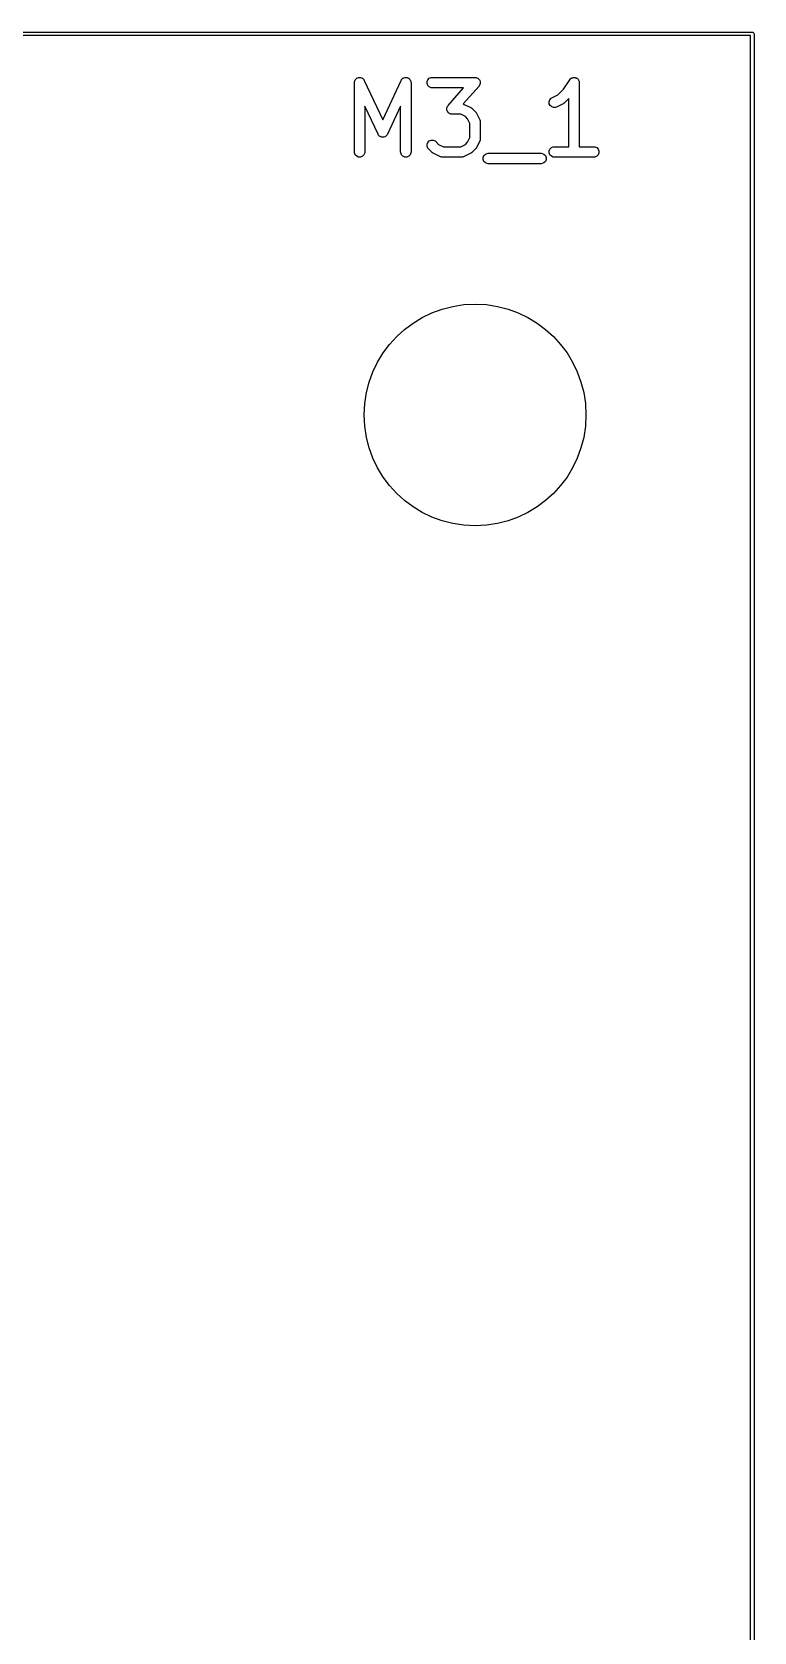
# Model space of a CAD drawing. Header units: inches. Extents: x 4.13 to 6.29, y -4.64 to -3.05.
# Drawn here: x 5.88 to 6.29, y -3.959 to -3.05 of the extents above; entities that cross this region are included whole.
import ezdxf

# ---------------------------------------------------------------- set-up
doc = ezdxf.new("R2010")
doc.units = ezdxf.units.IN
doc.header["$MEASUREMENT"] = 0
doc.layers.add('F.Silkscreen', color=41, linetype='CONTINUOUS', true_color=0xf2eda1)

msp = doc.modelspace()

# ---------------------------------------------------------------- linework, layer by layer
at = {"layer": 'F.Silkscreen', "linetype": 'CONTINUOUS'}
for p, q in [((4.13386, -3.0502), (6.28937, -3.0502)), ((6.28839, -3.05217), (4.13484, -3.05217)), ((6.28839, -4.63484), (6.28839, -3.05217)), ((6.28937, -3.0502), (6.28975, -3.05027)), ((6.28975, -3.05027), (6.29028, -3.0508)), ((6.29028, -3.0508), (6.29035, -3.05118)), ((6.29035, -3.05118), (6.29035, -4.63583)), ((6.06332, -3.07893), (6.06336, -3.07855)), ((6.06332, -3.1183), (6.06332, -3.07893)), ((6.06335, -3.07848), (6.06337, -3.07844)), ((6.06336, -3.07855), (6.06335, -3.07848)), ((6.06337, -3.07844), (6.06338, -3.07835)), ((6.06338, -3.07835), (6.06357, -3.07788)), ((6.06357, -3.07788), (6.06375, -3.0774)), ((6.06375, -3.0774), (6.06379, -3.07735)), ((6.06379, -3.07735), (6.06382, -3.07729)), ((6.06382, -3.07729), (6.06418, -3.07693)), ((6.06418, -3.07693), (6.06453, -3.07655)), ((6.06453, -3.07655), (6.06459, -3.07652)), ((6.06459, -3.07652), (6.06463, -3.07647)), ((6.06463, -3.07647), (6.06511, -3.07628)), ((6.06511, -3.07628), (6.06557, -3.07606)), ((6.06557, -3.07606), (6.06564, -3.07606)), ((6.06564, -3.07606), (6.0657, -3.07603)), ((6.0657, -3.07603), (6.06621, -3.07603)), ((6.06621, -3.07603), (6.06672, -3.07601)), ((6.06672, -3.07601), (6.06678, -3.07603)), ((6.06678, -3.07603), (6.06685, -3.07603)), ((6.06685, -3.07603), (6.06732, -3.07623)), ((6.06732, -3.07623), (6.0678, -3.07641)), ((6.0678, -3.07641), (6.06785, -3.07645)), ((6.06785, -3.07645), (6.06791, -3.07647)), ((6.06791, -3.07647), (6.06828, -3.07684)), ((6.06828, -3.07684), (6.06865, -3.07718)), ((6.06865, -3.07718), (6.0687, -3.07726)), ((6.0687, -3.07726), (6.06873, -3.07729)), ((6.06873, -3.07729), (6.06875, -3.07735)), ((6.06875, -3.07735), (6.06895, -3.07768)), ((6.06895, -3.07768), (6.0794, -3.10007)), ((6.0794, -3.10007), (6.08984, -3.07768)), ((6.08984, -3.07768), (6.09004, -3.07735)), ((6.09004, -3.07735), (6.09006, -3.07729)), ((6.09006, -3.07729), (6.09009, -3.07726)), ((6.09009, -3.07726), (6.09014, -3.07718)), ((6.09014, -3.07718), (6.09052, -3.07684)), ((6.09052, -3.07684), (6.09088, -3.07647)), ((6.09088, -3.07647), (6.09094, -3.07645)), ((6.09094, -3.07645), (6.09099, -3.07641)), ((6.09099, -3.07641), (6.09147, -3.07623)), ((6.09147, -3.07623), (6.09194, -3.07603)), ((6.09194, -3.07603), (6.09201, -3.07603)), ((6.09201, -3.07603), (6.09207, -3.07601)), ((6.09207, -3.07601), (6.09258, -3.07603)), ((6.09258, -3.07603), (6.0931, -3.07603)), ((6.0931, -3.07603), (6.09316, -3.07606)), ((6.09316, -3.07606), (6.09322, -3.07606)), ((6.09322, -3.07606), (6.09369, -3.07628)), ((6.09369, -3.07628), (6.09416, -3.07647)), ((6.09416, -3.07647), (6.09421, -3.07652)), ((6.09421, -3.07652), (6.09427, -3.07655)), ((6.09427, -3.07655), (6.09461, -3.07693)), ((6.09461, -3.07693), (6.09497, -3.07729)), ((6.09497, -3.07729), (6.095, -3.07735)), ((6.095, -3.07735), (6.09504, -3.0774)), ((6.09504, -3.0774), (6.09522, -3.07788)), ((6.09522, -3.07788), (6.09542, -3.07835)), ((6.09542, -3.07835), (6.09542, -3.07844)), ((6.09542, -3.07844), (6.09544, -3.07848)), ((6.09544, -3.07848), (6.09544, -3.07855)), ((6.09544, -3.07855), (6.09547, -3.07893)), ((6.09547, -3.07893), (6.09547, -3.1183)), ((6.10462, -3.07835), (6.10506, -3.07729)), ((6.10462, -3.07951), (6.10462, -3.07835)), ((6.10506, -3.08057), (6.10462, -3.07951)), ((6.10506, -3.07729), (6.10588, -3.07647)), ((6.10588, -3.08139), (6.10506, -3.08057)), ((6.10588, -3.07647), (6.10694, -3.07603)), ((6.10694, -3.07603), (6.10752, -3.07598)), ((6.10752, -3.07598), (6.13189, -3.07598)), ((6.13189, -3.07598), (6.13219, -3.07601)), ((6.13219, -3.07601), (6.13227, -3.076)), ((6.13227, -3.076), (6.13233, -3.07602)), ((6.13233, -3.07602), (6.13247, -3.07603)), ((6.13247, -3.07603), (6.13291, -3.07622)), ((6.13291, -3.07622), (6.13336, -3.07637)), ((6.13336, -3.07637), (6.13344, -3.07644)), ((6.13344, -3.07644), (6.13353, -3.07647)), ((6.13353, -3.07647), (6.13387, -3.07681)), ((6.13387, -3.07681), (6.13423, -3.07713)), ((6.13423, -3.07713), (6.13427, -3.07722)), ((6.13427, -3.07722), (6.13434, -3.07729)), ((6.13434, -3.08057), (6.13429, -3.08063)), ((6.13434, -3.07729), (6.13453, -3.07773)), ((6.13437, -3.08052), (6.13434, -3.08057)), ((6.13445, -3.0804), (6.13437, -3.08052)), ((6.1346, -3.07995), (6.13445, -3.0804)), ((6.13453, -3.07773), (6.13474, -3.07816)), ((6.13479, -3.07951), (6.1346, -3.07995)), ((6.13474, -3.07816), (6.13475, -3.07826)), ((6.13475, -3.07826), (6.13479, -3.07835)), ((6.13479, -3.07835), (6.13479, -3.07883)), ((6.13479, -3.07883), (6.13482, -3.07931)), ((6.13482, -3.07931), (6.13479, -3.07941)), ((6.13479, -3.07941), (6.13479, -3.07951)), ((6.18209, -3.08267), (6.18568, -3.07729)), ((6.18568, -3.07729), (6.18604, -3.07684)), ((6.18568, -3.07729), (6.18568, -3.07729)), ((6.18568, -3.07729), (6.18568, -3.07729)), ((6.18568, -3.07729), (6.18568, -3.07729)), ((6.18604, -3.07684), (6.18629, -3.07668)), ((6.18629, -3.07668), (6.18649, -3.07647)), ((6.18649, -3.07647), (6.18676, -3.07636)), ((6.18676, -3.07636), (6.187, -3.0762)), ((6.187, -3.0762), (6.18729, -3.07615)), ((6.18729, -3.07615), (6.18756, -3.07603)), ((6.18756, -3.07603), (6.18785, -3.07603)), ((6.18785, -3.07603), (6.18813, -3.07598)), ((6.18813, -3.07598), (6.18842, -3.07603)), ((6.18842, -3.07603), (6.18871, -3.07603)), ((6.18871, -3.07603), (6.18898, -3.07614)), ((6.18898, -3.07614), (6.18926, -3.0762)), ((6.18926, -3.0762), (6.1895, -3.07636)), ((6.1895, -3.07636), (6.18977, -3.07647)), ((6.18977, -3.07647), (6.18998, -3.07668)), ((6.18998, -3.07668), (6.19022, -3.07684)), ((6.19022, -3.07684), (6.19038, -3.07708)), ((6.19038, -3.07708), (6.19059, -3.07729)), ((6.19059, -3.07729), (6.1907, -3.07756)), ((6.1907, -3.07756), (6.19086, -3.0778)), ((6.19086, -3.0778), (6.19092, -3.07808)), ((6.19092, -3.07808), (6.19103, -3.07835)), ((6.19103, -3.07835), (6.19108, -3.07892)), ((6.19108, -3.07892), (6.19109, -3.07893)), ((6.19109, -3.07893), (6.19109, -3.07893)), ((6.19109, -3.07893), (6.19109, -3.07893)), ((6.19109, -3.07893), (6.19109, -3.11535)), ((6.10694, -3.08183), (6.10588, -3.08139)), ((6.10752, -3.08188), (6.10694, -3.08183)), ((6.12538, -3.08188), (6.10752, -3.08188)), ((6.11654, -3.09198), (6.12538, -3.08188)), ((6.13411, -3.08087), (6.12518, -3.09108)), ((6.13429, -3.08063), (6.13411, -3.08087)), ((6.17395, -3.08981), (6.17432, -3.08872)), ((6.17432, -3.08872), (6.17507, -3.08785)), ((6.17507, -3.08785), (6.17556, -3.08754)), ((6.17556, -3.08754), (6.17888, -3.08588)), ((6.17888, -3.08588), (6.18209, -3.08267)), ((6.18518, -3.08793), (6.18272, -3.09039)), ((6.18518, -3.11535), (6.18518, -3.08793)), ((6.07672, -3.1083), (6.06923, -3.09224)), ((6.06923, -3.09224), (6.06923, -3.1183)), ((6.08957, -3.09224), (6.08207, -3.1083)), ((6.08957, -3.1183), (6.08957, -3.09224)), ((6.11584, -3.09355), (6.11587, -3.09345)), ((6.11587, -3.09402), (6.11584, -3.09355)), ((6.11587, -3.09335), (6.11605, -3.09291)), ((6.11587, -3.09345), (6.11587, -3.09335)), ((6.11587, -3.0945), (6.11587, -3.09402)), ((6.11591, -3.0946), (6.11587, -3.0945)), ((6.11592, -3.0947), (6.11591, -3.0946)), ((6.11613, -3.09513), (6.11592, -3.0947)), ((6.11605, -3.09291), (6.11621, -3.09245)), ((6.11631, -3.09557), (6.11613, -3.09513)), ((6.11621, -3.09245), (6.11629, -3.09234)), ((6.11629, -3.09234), (6.11631, -3.09229)), ((6.11631, -3.09229), (6.11637, -3.09223)), ((6.11638, -3.09564), (6.11631, -3.09557)), ((6.11637, -3.09223), (6.11654, -3.09198)), ((6.11643, -3.09573), (6.11638, -3.09564)), ((6.11679, -3.09604), (6.11643, -3.09573)), ((6.11713, -3.09638), (6.11679, -3.09604)), ((6.11722, -3.09642), (6.11713, -3.09638)), ((6.11729, -3.09649), (6.11722, -3.09642)), ((6.11775, -3.09664), (6.11729, -3.09649)), ((6.11819, -3.09682), (6.11775, -3.09664)), ((6.11833, -3.09684), (6.11819, -3.09682)), ((6.11838, -3.09686), (6.11833, -3.09684)), ((6.11846, -3.09685), (6.11838, -3.09686)), ((6.11877, -3.09688), (6.11846, -3.09685)), ((6.12369, -3.09688), (6.11877, -3.09688)), ((6.12639, -3.09823), (6.12369, -3.09688)), ((6.12518, -3.09108), (6.12571, -3.09129)), ((6.12571, -3.09129), (6.12946, -3.09316)), ((6.12759, -3.09943), (6.12639, -3.09823)), ((6.12946, -3.09316), (6.12971, -3.09332)), ((6.12971, -3.09332), (6.12978, -3.09335)), ((6.12978, -3.09335), (6.12986, -3.09341)), ((6.12986, -3.09341), (6.12995, -3.09347)), ((6.12995, -3.09347), (6.13, -3.09353)), ((6.13, -3.09353), (6.13023, -3.09371)), ((6.13023, -3.09371), (6.1321, -3.09559)), ((6.1321, -3.09559), (6.13229, -3.09582)), ((6.13229, -3.09582), (6.13235, -3.09587)), ((6.13235, -3.09587), (6.1324, -3.09596)), ((6.1324, -3.09596), (6.13247, -3.09604)), ((6.13247, -3.09604), (6.1325, -3.09611)), ((6.1325, -3.09611), (6.13266, -3.09636)), ((6.13266, -3.09636), (6.13453, -3.10011)), ((6.17404, -3.09096), (6.17395, -3.08981)), ((6.17455, -3.09199), (6.17404, -3.09096)), ((6.17542, -3.09274), (6.17455, -3.09199)), ((6.17651, -3.09311), (6.17542, -3.09274)), ((6.17766, -3.09303), (6.17651, -3.09311)), ((6.1782, -3.09282), (6.17766, -3.09303)), ((6.18195, -3.09094), (6.1782, -3.09282)), ((6.1822, -3.09079), (6.18195, -3.09094)), ((6.18227, -3.09076), (6.1822, -3.09079)), ((6.18236, -3.09069), (6.18227, -3.09076)), ((6.18244, -3.09064), (6.18236, -3.09069)), ((6.1825, -3.09058), (6.18244, -3.09064)), ((6.18272, -3.09039), (6.1825, -3.09058)), ((6.12894, -3.10212), (6.12759, -3.09943)), ((6.12894, -3.1101), (6.12894, -3.10212)), ((6.13453, -3.10011), (6.13474, -3.10065)), ((6.13474, -3.10065), (6.13475, -3.10075)), ((6.13475, -3.10075), (6.13479, -3.10085)), ((6.13479, -3.10085), (6.13484, -3.10143)), ((6.13484, -3.10143), (6.13484, -3.1108)), ((6.07685, -3.10851), (6.07672, -3.1083)), ((6.07687, -3.10858), (6.07685, -3.10851)), ((6.07692, -3.10863), (6.07687, -3.10858)), ((6.07702, -3.1088), (6.07692, -3.10863)), ((6.07735, -3.1091), (6.07702, -3.1088)), ((6.07765, -3.10943), (6.07735, -3.1091)), ((6.07777, -3.10949), (6.07765, -3.10943)), ((6.07787, -3.10958), (6.07777, -3.10949)), ((6.07829, -3.10973), (6.07787, -3.10958)), ((6.07869, -3.10992), (6.07829, -3.10973)), ((6.07882, -3.10993), (6.07869, -3.10992)), ((6.07895, -3.10997), (6.07882, -3.10993)), ((6.0794, -3.10995), (6.07895, -3.10997)), ((6.07984, -3.10997), (6.0794, -3.10995)), ((6.07997, -3.10993), (6.07984, -3.10997)), ((6.0801, -3.10992), (6.07997, -3.10993)), ((6.08051, -3.10973), (6.0801, -3.10992)), ((6.08093, -3.10958), (6.08051, -3.10973)), ((6.08102, -3.10949), (6.08093, -3.10958)), ((6.08114, -3.10943), (6.08102, -3.10949)), ((6.08145, -3.1091), (6.08114, -3.10943)), ((6.08178, -3.1088), (6.08145, -3.1091)), ((6.08187, -3.10863), (6.08178, -3.1088)), ((6.08192, -3.10858), (6.08187, -3.10863)), ((6.08195, -3.10851), (6.08192, -3.10858)), ((6.08207, -3.1083), (6.08195, -3.10851)), ((6.10462, -3.11397), (6.10506, -3.11291)), ((6.10462, -3.11513), (6.10462, -3.11397)), ((6.10506, -3.11619), (6.10462, -3.11513)), ((6.10506, -3.11291), (6.10588, -3.1121)), ((6.10543, -3.11664), (6.10506, -3.11619)), ((6.1073, -3.11851), (6.10543, -3.11664)), ((6.10588, -3.1121), (6.10694, -3.11165)), ((6.10694, -3.11165), (6.10809, -3.11165)), ((6.10809, -3.11165), (6.10916, -3.1121)), ((6.10916, -3.1121), (6.10961, -3.11246)), ((6.10961, -3.11246), (6.11114, -3.114)), ((6.11114, -3.114), (6.11384, -3.11535)), ((6.11384, -3.11535), (6.12369, -3.11535)), ((6.12369, -3.11535), (6.12639, -3.114)), ((6.12639, -3.114), (6.12759, -3.1128)), ((6.12759, -3.1128), (6.12894, -3.1101)), ((6.1321, -3.11664), (6.13023, -3.11851)), ((6.13229, -3.11641), (6.1321, -3.11664)), ((6.13235, -3.11636), (6.13229, -3.11641)), ((6.1324, -3.11627), (6.13235, -3.11636)), ((6.13247, -3.11619), (6.1324, -3.11627)), ((6.1325, -3.11612), (6.13247, -3.11619)), ((6.13266, -3.11587), (6.1325, -3.11612)), ((6.13453, -3.11212), (6.13266, -3.11587)), ((6.13474, -3.11158), (6.13453, -3.11212)), ((6.13475, -3.11147), (6.13474, -3.11158)), ((6.13479, -3.11138), (6.13475, -3.11147)), ((6.13484, -3.1108), (6.13479, -3.11138)), ((6.17399, -3.11772), (6.17443, -3.11666)), ((6.17443, -3.11666), (6.17524, -3.11584)), ((6.17524, -3.11584), (6.17631, -3.1154)), ((6.17631, -3.1154), (6.17688, -3.11535)), ((6.17688, -3.11535), (6.18518, -3.11535)), ((6.19109, -3.11535), (6.19938, -3.11535)), ((6.19938, -3.11535), (6.19996, -3.1154)), ((6.19996, -3.1154), (6.20102, -3.11584)), ((6.20102, -3.11584), (6.20184, -3.11666)), ((6.20184, -3.11666), (6.20228, -3.11772)), ((6.06338, -3.11888), (6.06332, -3.1183)), ((6.06382, -3.11994), (6.06338, -3.11888)), ((6.06463, -3.12076), (6.06382, -3.11994)), ((6.0657, -3.1212), (6.06463, -3.12076)), ((6.06685, -3.1212), (6.0657, -3.1212)), ((6.06791, -3.12076), (6.06685, -3.1212)), ((6.06873, -3.11994), (6.06791, -3.12076)), ((6.06917, -3.11888), (6.06873, -3.11994)), ((6.06923, -3.1183), (6.06917, -3.11888)), ((6.08962, -3.11888), (6.08957, -3.1183)), ((6.09006, -3.11994), (6.08962, -3.11888)), ((6.09088, -3.12076), (6.09006, -3.11994)), ((6.09194, -3.1212), (6.09088, -3.12076)), ((6.0931, -3.1212), (6.09194, -3.1212)), ((6.09416, -3.12076), (6.0931, -3.1212)), ((6.09497, -3.11994), (6.09416, -3.12076)), ((6.09542, -3.11888), (6.09497, -3.11994)), ((6.09547, -3.1183), (6.09542, -3.11888)), ((6.10753, -3.1187), (6.1073, -3.11851)), ((6.10758, -3.11876), (6.10753, -3.1187)), ((6.10767, -3.11881), (6.10758, -3.11876)), ((6.10775, -3.11888), (6.10767, -3.11881)), ((6.10782, -3.11891), (6.10775, -3.11888)), ((6.10807, -3.11907), (6.10782, -3.11891)), ((6.11182, -3.12094), (6.10807, -3.11907)), ((6.11236, -3.12115), (6.11182, -3.12094)), ((6.11247, -3.12116), (6.11236, -3.12115)), ((6.11257, -3.1212), (6.11247, -3.12116)), ((6.11314, -3.12125), (6.11257, -3.1212)), ((6.12439, -3.12125), (6.11314, -3.12125)), ((6.12497, -3.1212), (6.12439, -3.12125)), ((6.12506, -3.12116), (6.12497, -3.1212)), ((6.12517, -3.12115), (6.12506, -3.12116)), ((6.12571, -3.12094), (6.12517, -3.12115)), ((6.12946, -3.11907), (6.12571, -3.12094)), ((6.12971, -3.11891), (6.12946, -3.11907)), ((6.12978, -3.11888), (6.12971, -3.11891)), ((6.12986, -3.11881), (6.12978, -3.11888)), ((6.12995, -3.11876), (6.12986, -3.11881)), ((6.13, -3.1187), (6.12995, -3.11876)), ((6.13023, -3.11851), (6.13, -3.1187)), ((6.13649, -3.12147), (6.13693, -3.12041)), ((6.13649, -3.12263), (6.13649, -3.12147)), ((6.13693, -3.12369), (6.13649, -3.12263)), ((6.13693, -3.12041), (6.13775, -3.11959)), ((6.13775, -3.1245), (6.13693, -3.12369)), ((6.13775, -3.11959), (6.13881, -3.11915)), ((6.13881, -3.12495), (6.13775, -3.1245)), ((6.13881, -3.11915), (6.13939, -3.1191)), ((6.13939, -3.125), (6.13881, -3.12495)), ((6.13939, -3.1191), (6.16939, -3.1191)), ((6.16939, -3.125), (6.13939, -3.125)), ((6.16939, -3.1191), (6.16996, -3.11915)), ((6.16996, -3.12495), (6.16939, -3.125)), ((6.16996, -3.11915), (6.17103, -3.11959)), ((6.17103, -3.1245), (6.16996, -3.12495)), ((6.17103, -3.11959), (6.17184, -3.12041)), ((6.17184, -3.12369), (6.17103, -3.1245)), ((6.17184, -3.12041), (6.17228, -3.12147)), ((6.17228, -3.12263), (6.17184, -3.12369)), ((6.17228, -3.12147), (6.17228, -3.12263)), ((6.17399, -3.11888), (6.17399, -3.11772)), ((6.17443, -3.11994), (6.17399, -3.11888)), ((6.17524, -3.12076), (6.17443, -3.11994)), ((6.17631, -3.1212), (6.17524, -3.12076)), ((6.17688, -3.12125), (6.17631, -3.1212)), ((6.19938, -3.12125), (6.17688, -3.12125)), ((6.19996, -3.1212), (6.19938, -3.12125)), ((6.20102, -3.12076), (6.19996, -3.1212)), ((6.20184, -3.11994), (6.20102, -3.12076)), ((6.20228, -3.11888), (6.20184, -3.11994)), ((6.20228, -3.11772), (6.20228, -3.11888))]:
    msp.add_line(p, q, dxfattribs=at)
at = {"layer": 'F.Silkscreen'}
msp.add_circle((6.13189, -3.26772), 0.06299, dxfattribs=at)
msp.add_circle((6.13189, -3.26772), 0.06299, dxfattribs=at)
msp.add_circle((6.13189, -3.26772), 0.06299, dxfattribs=at)

doc.saveas('drawing.dxf')
